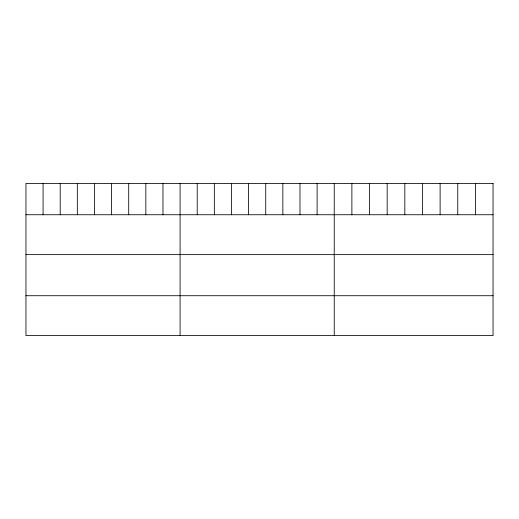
<?xml version="1.0" encoding="UTF-8"?>
<svg xmlns="http://www.w3.org/2000/svg" width="519" height="519" viewBox="0 0 519 519"><rect width="100%" height="100%" fill="white"/><g stroke="black" fill="none" stroke-linecap="round" stroke-linejoin="round"><path stroke-width="0.78" d="M25.95 214.743L493.05 214.743M25.95 254.628L493.05 254.628M25.95 295.72L493.05 295.72M475.404 183.395L475.404 214.743M457.758 183.395L457.758 214.743M440.112 183.395L440.112 214.743M422.466 183.395L422.466 214.743M404.82 183.395L404.82 214.743M387.174 183.395L387.174 214.743M369.528 183.395L369.528 214.743M351.882 183.395L351.882 214.743M334.236 183.395L334.236 335.605M317.109 183.395L317.109 214.743M299.982 183.395L299.982 214.743M282.855 183.395L282.855 214.743M265.728 183.395L265.728 214.743M248.601 183.395L248.601 214.743M231.474 183.395L231.474 214.743M214.347 183.395L214.347 214.743M197.22 183.395L197.22 214.743M180.093 183.395L180.093 335.605M162.966 183.395L162.966 214.743M145.839 183.395L145.839 214.743M128.712 183.395L128.712 214.743M111.585 183.395L111.585 214.743M94.458 183.395L94.458 214.743M77.331 183.395L77.331 214.743M60.204 183.395L60.204 214.743M43.077 183.395L43.077 214.743M493.05 183.395L25.95 183.395L25.95 335.605L493.05 335.605L493.05 183.395"/></g></svg>
